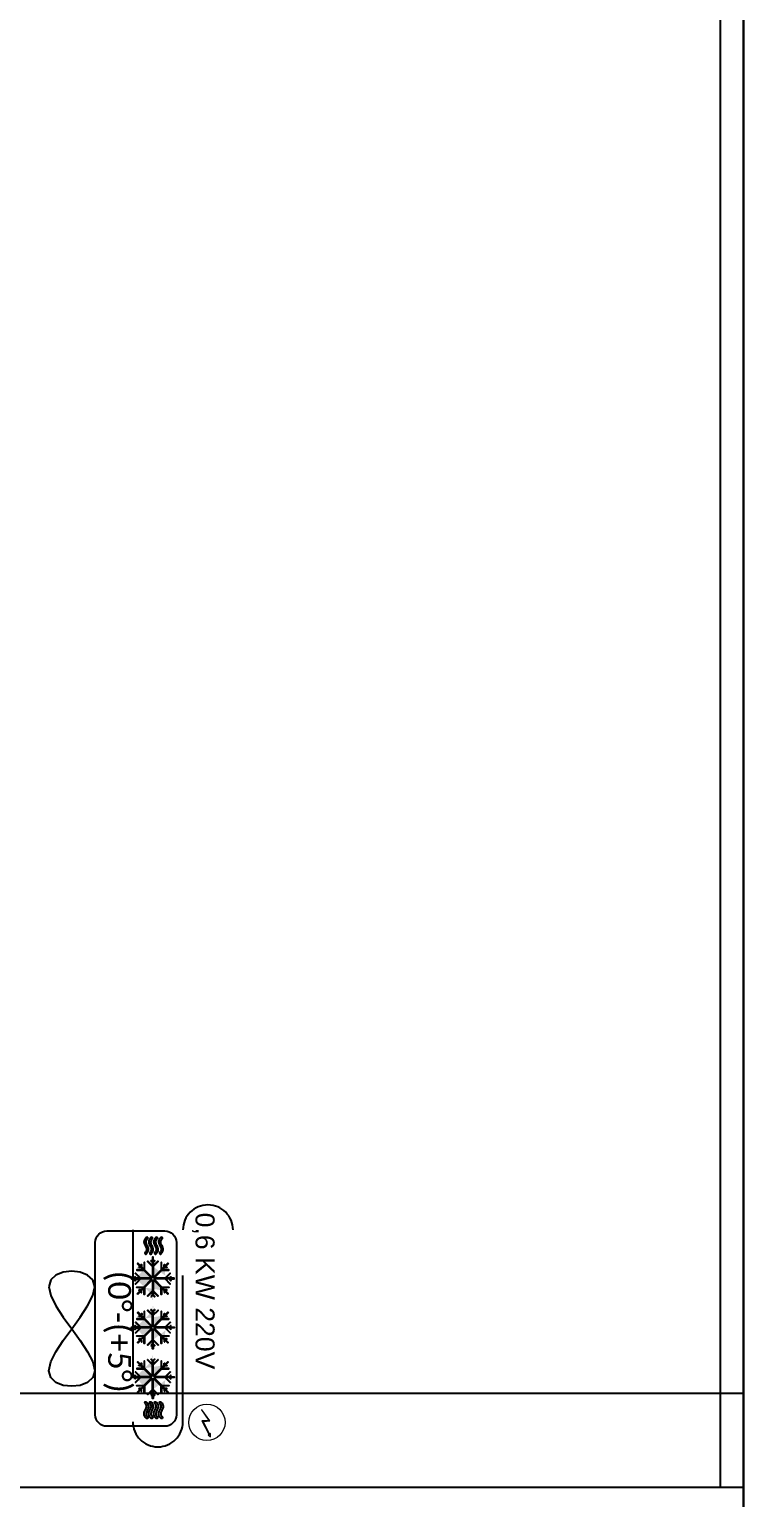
# Model space of a CAD drawing. Header units: millimetres. Extents: x -10496 to -5455, y -188 to 7293.
# Drawn here: x -6216.9 to -6154.9, y 3330.9 to 3458.5 of the extents above; entities that cross this region are included whole.
import ezdxf

# ---------------------------------------------------------------- set-up
doc = ezdxf.new("R2010")
doc.units = ezdxf.units.MM
doc.linetypes.add('DASHED', pattern=[19.05, 12.7, -6.35])
for name, color, linetype in [('GJC ALAN', 2, 'Continuous'), ('Kıtc-002 Çizgi', 7, 'Continuous'), ('Kıtc-011 Elk Tes Yazı 001', 1, 'Continuous'), ('Kıtc-014 Elk Tes İşaretler', 1, 'Continuous')]:
    doc.layers.add(name, color=color, linetype=linetype)
doc.layers.add('GJC_duvar', color=10, linetype='Continuous', lineweight=30)
doc.layers.add('GJC_ölçüler', color=253, linetype='Continuous', lineweight=5)
doc.styles.get("Standard").update_dxf_attribs({"font": 'calibri.ttf', "height": 15})

# ---------------------------------------------------------------- blocks, each defined once
blk = doc.blocks.new('rölöveteyit')
at = {"layer": 'GJC_duvar'}
blk.add_lwpolyline([(32947.04, -28675.68), (32947.04, -28169.68)], dxfattribs=at)
blk = doc.blocks.new('A$C4E3860C5')
at = {"layer": 'Kıtc-014 Elk Tes İşaretler', "linetype": 'Continuous', "lineweight": 0}
for p, q in [((2.9, 3.66), (0.96, 2.3)), ((1, 2.21), (2.81, 3.48)), ((2.81, 3.48), (2.9, 2.31)), ((3, 2.49), (2.9, 3.66)), ((2.9, 2.31), (5.24, 3.52)), ((5.18, 3.62), (3, 2.49)), ((5.66, 3.81), (5.09, 3.77)), ((5.09, 3.77), (5.17, 3.64)), ((5.17, 3.64), (5.34, 3.36)), ((5.24, 3.52), (5.19, 3.62)), ((5.34, 3.36), (5.66, 3.81)), ((0.96, 2.3), (1, 2.21))]:
    blk.add_line(p, q, dxfattribs=at)
blk.add_circle((3.16, 3.16), 3.16, dxfattribs=at)
blk = doc.blocks.new('A$C5E933794')
at = {"layer": 'Kıtc-002 Çizgi', "true_color": 0x366b00}
h = blk.add_hatch(color=76, dxfattribs=at)
h.dxf.hatch_style = 1
h.paths.add_polyline_path([(3.12, 6.04), (3.34, 5.82)], flags=16)
h.paths.add_polyline_path([(3.17, 6.08), (3.38, 5.87)], flags=16)
h.paths.add_polyline_path([(3.38, 5.83), (2.75, 5.82), (2.75, 5.79), (3.41, 5.8), (3.42, 6.45), (3.39, 6.45)], flags=17)
h.paths.add_polyline_path([(2.92, 6.04), (2.92, 6.07), (3.14, 6.07), (3.14, 6.29), (3.17, 6.29), (3.16, 6.04)], flags=16)
h.paths.add_polyline_path([(4.9, 4.3), (4.9, 3.68), (4.87, 3.68), (4.87, 4.33), (5.53, 4.34), (5.53, 4.31)], flags=16)
h.paths.add_polyline_path([(5.12, 3.84), (5.15, 3.84), (5.15, 4.06), (5.36, 4.06), (5.36, 4.09), (5.12, 4.09)], flags=16)
h.paths.add_polyline_path([(5.16, 6.04), (4.94, 5.82)], flags=16)
h.paths.add_polyline_path([(5.12, 6.08), (4.9, 5.87)], flags=16)
h.paths.add_polyline_path([(4.9, 5.83), (5.53, 5.82), (5.53, 5.79), (4.87, 5.8), (4.87, 6.45), (4.9, 6.45)], flags=17)
h.paths.add_polyline_path([(5.36, 6.04), (5.36, 6.07), (5.15, 6.07), (5.15, 6.29), (5.12, 6.29), (5.12, 6.04)], flags=16)
h.paths.add_polyline_path([(3.38, 4.3), (3.39, 3.68), (3.42, 3.68), (3.41, 4.33), (2.75, 4.34), (2.75, 4.31)], flags=16)
h.paths.add_polyline_path([(3.17, 3.84), (3.14, 3.84), (3.14, 4.06), (2.92, 4.06), (2.92, 4.09), (3.16, 4.09)], flags=16)
h.paths.add_polyline_path([(5.55, 5.03), (5.25, 5.03)], flags=16)
h.paths.add_polyline_path([(5.55, 5.09), (5.25, 5.09)], flags=16)
h.paths.add_polyline_path([(4.11, 3.65), (4.11, 3.96)], flags=16)
h.paths.add_polyline_path([(4.17, 3.65), (4.17, 3.96)], flags=16)
h.paths.add_polyline_path([(5.22, 5.06), (5.66, 4.62), (5.63, 4.6), (5.18, 5.06), (5.63, 5.53), (5.66, 5.51)], flags=16)
h.paths.add_polyline_path([(5.69, 4.89), (5.72, 4.91), (5.57, 5.06), (5.72, 5.22), (5.69, 5.24), (5.52, 5.06)], flags=17)
h.paths.add_polyline_path([(3.07, 5.06), (2.63, 4.62), (2.65, 4.6), (3.11, 5.06), (2.65, 5.53), (2.63, 5.51)], flags=16)
h.paths.add_polyline_path([(2.59, 4.89), (2.57, 4.91), (2.72, 5.06), (2.57, 5.22), (2.59, 5.24), (2.76, 5.06)], flags=17)
h.paths.add_polyline_path([(4.14, 3.99), (3.69, 3.55), (3.67, 3.57), (4.14, 4.03), (4.61, 3.57), (4.59, 3.55)], flags=17)
h.paths.add_polyline_path([(3.97, 3.51), (3.99, 3.49), (4.14, 3.64), (4.3, 3.49), (4.32, 3.51), (4.14, 3.68)], flags=17)
h.paths.add_polyline_path([(4.14, 6.14), (3.69, 6.58), (3.67, 6.56), (4.14, 6.1), (4.61, 6.56), (4.59, 6.58)], flags=17)
h.paths.add_polyline_path([(3.97, 6.62), (3.99, 6.64), (4.14, 6.49), (4.3, 6.64), (4.32, 6.62), (4.14, 6.45)], flags=17)
edge = h.paths.add_edge_path()
edge.add_line((3.09, 6.07), (2.81, 6.36))
edge.add_line((2.81, 6.36), (2.85, 6.4))
edge.add_line((2.85, 6.4), (3.14, 6.11))
edge.add_line((5.19, 4.06), (5.48, 3.77))
edge.add_line((5.48, 3.77), (5.43, 3.73))
edge.add_line((5.43, 3.73), (5.15, 4.02))
edge.add_line((4.11, 5.14), (3.41, 5.84))
edge.add_line((4.91, 4.33), (4.21, 5.03))
edge.add_line((5.16, 4.09), (4.94, 4.3))
edge.add_line((4.07, 5.09), (3.37, 5.79))
edge.add_line((4.87, 4.29), (4.17, 4.99))
edge.add_line((5.12, 4.05), (4.9, 4.26))
edge.add_line((5.19, 6.07), (5.48, 6.36))
edge.add_line((5.48, 6.36), (5.43, 6.4))
edge.add_line((5.43, 6.4), (5.15, 6.11))
edge.add_line((3.09, 4.06), (2.81, 3.77))
edge.add_line((2.81, 3.77), (2.85, 3.73))
edge.add_line((2.85, 3.73), (3.14, 4.02))
edge.add_line((4.17, 5.14), (4.87, 5.84))
edge.add_line((3.37, 4.33), (4.07, 5.03))
edge.add_line((3.12, 4.09), (3.34, 4.3))
edge.add_line((4.21, 5.09), (4.91, 5.79))
edge.add_line((3.41, 4.29), (4.11, 4.99))
edge.add_line((3.17, 4.05), (3.38, 4.26))
edge.add_line((4.11, 3.61), (4.11, 3.21))
edge.add_line((4.11, 3.21), (4.17, 3.21))
edge.add_line((4.17, 3.21), (4.17, 3.61))
edge.add_line((5.59, 5.03), (6, 5.03))
edge.add_line((6, 5.03), (6, 5.09))
edge.add_line((6, 5.09), (5.59, 5.09))
edge.add_line((2.69, 5.09), (2.28, 5.09))
edge.add_line((2.28, 5.09), (2.28, 5.03))
edge.add_line((2.28, 5.03), (2.69, 5.03))
edge.add_line((4.21, 5.09), (5.21, 5.09))
edge.add_line((3.08, 5.09), (4.07, 5.09))
edge.add_line((2.73, 5.09), (3.04, 5.09))
edge.add_line((4.21, 5.03), (5.21, 5.03))
edge.add_line((3.08, 5.03), (4.07, 5.03))
edge.add_line((2.73, 5.03), (3.04, 5.03))
edge.add_line((4.17, 6.52), (4.17, 6.92))
edge.add_line((4.17, 6.92), (4.11, 6.92))
edge.add_line((4.11, 6.92), (4.11, 6.52))
edge.add_line((4.17, 4.99), (4.17, 4))
edge.add_line((4.17, 6.13), (4.17, 5.14))
edge.add_line((4.17, 6.48), (4.17, 6.17))
edge.add_line((4.11, 4.99), (4.11, 4))
edge.add_line((4.11, 6.13), (4.11, 5.14))
edge.add_line((4.11, 6.48), (4.11, 6.17))
h = blk.add_hatch(color=76, dxfattribs=at)
h.dxf.hatch_style = 1
h.paths.add_polyline_path([(4.11, 6.48), (4.14, 6.45), (4.17, 6.48), (4.17, 6.17), (4.14, 6.14), (4.11, 6.17)])
h.paths.add_polyline_path([(4.11, 6.92), (4.17, 6.92), (4.17, 6.52), (4.14, 6.49), (4.11, 6.52)])
h.paths.add_polyline_path([(4.11, 3.96), (4.14, 3.99), (4.17, 3.96), (4.17, 3.65), (4.14, 3.68), (4.11, 3.65)])
h.paths.add_polyline_path([(4.11, 3.61), (4.14, 3.64), (4.17, 3.61), (4.17, 3.21), (4.11, 3.21)])
h.paths.add_polyline_path([(5.15, 4.02), (5.15, 4.06), (5.19, 4.06), (5.48, 3.77), (5.43, 3.73)])
h.paths.add_polyline_path([(4.9, 4.26), (4.9, 4.3), (4.94, 4.3), (5.16, 4.09), (5.12, 4.09), (5.12, 4.05)])
h.paths.add_polyline_path([(3.34, 4.3), (3.38, 4.3), (3.38, 4.26), (3.17, 4.05), (3.16, 4.09), (3.12, 4.09)])
h.paths.add_polyline_path([(3.09, 4.06), (3.14, 4.06), (3.14, 4.02), (2.85, 3.73), (2.81, 3.77)])
h.paths.add_polyline_path([(2.76, 5.06), (2.73, 5.09), (3.04, 5.09), (3.07, 5.06), (3.04, 5.03), (2.73, 5.03)])
h.paths.add_polyline_path([(2.28, 5.09), (2.69, 5.09), (2.72, 5.06), (2.69, 5.03), (2.28, 5.03)])
h.paths.add_polyline_path([(5.25, 5.09), (5.55, 5.09), (5.52, 5.06), (5.55, 5.03), (5.25, 5.03), (5.22, 5.06)])
h.paths.add_polyline_path([(5.59, 5.09), (6, 5.09), (6, 5.03), (5.59, 5.03), (5.57, 5.06)])
h.paths.add_polyline_path([(5.43, 6.4), (5.48, 6.36), (5.19, 6.07), (5.15, 6.07), (5.15, 6.11)])
h.paths.add_polyline_path([(5.12, 6.08), (5.12, 6.04), (5.16, 6.04), (4.94, 5.82), (4.9, 5.83), (4.9, 5.87)])
h.paths.add_polyline_path([(3.12, 6.04), (3.16, 6.04), (3.17, 6.08), (3.38, 5.87), (3.38, 5.83), (3.34, 5.82)])
h.paths.add_polyline_path([(2.81, 6.36), (2.85, 6.4), (3.14, 6.11), (3.14, 6.07), (3.09, 6.07)])
h = blk.add_hatch(color=76, dxfattribs=at)
h.dxf.hatch_style = 1
h.paths.add_polyline_path([(9.41, 6.05), (9.2, 5.83)], flags=16)
h.paths.add_polyline_path([(9.37, 6.09), (9.15, 5.87)], flags=16)
h.paths.add_polyline_path([(9.15, 5.83), (9.78, 5.82), (9.78, 5.79), (9.12, 5.8), (9.12, 6.46), (9.15, 6.46)], flags=17)
h.paths.add_polyline_path([(9.62, 6.04), (9.62, 6.07), (9.4, 6.08), (9.4, 6.29), (9.37, 6.29), (9.37, 6.05)], flags=16)
h.paths.add_polyline_path([(7.63, 4.31), (7.64, 3.68), (7.67, 3.68), (7.66, 4.34), (7.01, 4.35), (7.01, 4.32)], flags=16)
h.paths.add_polyline_path([(7.42, 3.85), (7.39, 3.85), (7.39, 4.06), (7.17, 4.07), (7.17, 4.1), (7.42, 4.09)], flags=16)
h.paths.add_polyline_path([(7.37, 6.05), (7.59, 5.83)], flags=16)
h.paths.add_polyline_path([(7.42, 6.09), (7.63, 5.87)], flags=16)
h.paths.add_polyline_path([(7.63, 5.83), (7.01, 5.82), (7.01, 5.79), (7.66, 5.8), (7.67, 6.46), (7.64, 6.46)], flags=17)
h.paths.add_polyline_path([(7.17, 6.04), (7.17, 6.07), (7.39, 6.08), (7.39, 6.29), (7.42, 6.29), (7.42, 6.05)], flags=16)
h.paths.add_polyline_path([(9.15, 4.31), (9.15, 3.68), (9.12, 3.68), (9.12, 4.34), (9.78, 4.35), (9.78, 4.32)], flags=16)
h.paths.add_polyline_path([(9.37, 3.85), (9.4, 3.85), (9.4, 4.06), (9.62, 4.07), (9.62, 4.1), (9.37, 4.09)], flags=16)
h.paths.add_polyline_path([(6.98, 5.04), (7.29, 5.04)], flags=16)
h.paths.add_polyline_path([(6.98, 5.1), (7.29, 5.1)], flags=16)
h.paths.add_polyline_path([(8.42, 3.66), (8.42, 3.96)], flags=16)
h.paths.add_polyline_path([(8.36, 3.66), (8.36, 3.96)], flags=16)
h.paths.add_polyline_path([(7.32, 5.07), (6.88, 4.62), (6.9, 4.6), (7.36, 5.07), (6.9, 5.54), (6.88, 5.52)], flags=16)
h.paths.add_polyline_path([(6.84, 4.89), (6.82, 4.92), (6.97, 5.07), (6.82, 5.22), (6.84, 5.25), (7.01, 5.07)], flags=17)
h.paths.add_polyline_path([(9.47, 5.07), (9.91, 4.62), (9.89, 4.6), (9.43, 5.07), (9.89, 5.54), (9.91, 5.52)], flags=16)
h.paths.add_polyline_path([(9.95, 4.89), (9.97, 4.92), (9.82, 5.07), (9.97, 5.22), (9.95, 5.25), (9.78, 5.07)], flags=17)
h.paths.add_polyline_path([(8.39, 3.99), (8.84, 3.56), (8.86, 3.58), (8.39, 4.04), (7.92, 3.58), (7.95, 3.56)], flags=17)
h.paths.add_polyline_path([(8.57, 3.52), (8.55, 3.5), (8.39, 3.65), (8.24, 3.5), (8.22, 3.52), (8.39, 3.69)], flags=17)
h.paths.add_polyline_path([(8.39, 6.15), (8.84, 6.58), (8.86, 6.56), (8.39, 6.1), (7.92, 6.56), (7.95, 6.58)], flags=17)
h.paths.add_polyline_path([(8.57, 6.62), (8.55, 6.64), (8.39, 6.49), (8.24, 6.64), (8.22, 6.62), (8.39, 6.45)], flags=17)
edge = h.paths.add_edge_path()
edge.add_line((9.44, 6.08), (9.73, 6.36))
edge.add_line((9.73, 6.36), (9.69, 6.41))
edge.add_line((9.69, 6.41), (9.4, 6.12))
edge.add_line((7.34, 4.06), (7.06, 3.78))
edge.add_line((7.06, 3.78), (7.1, 3.73))
edge.add_line((7.1, 3.73), (7.39, 4.02))
edge.add_line((8.42, 5.14), (9.12, 5.84))
edge.add_line((7.62, 4.34), (8.32, 5.04))
edge.add_line((7.37, 4.09), (7.59, 4.31))
edge.add_line((8.47, 5.1), (9.17, 5.8))
edge.add_line((7.66, 4.3), (8.36, 5))
edge.add_line((7.42, 4.05), (7.63, 4.27))
edge.add_line((7.34, 6.08), (7.06, 6.36))
edge.add_line((7.06, 6.36), (7.1, 6.41))
edge.add_line((7.1, 6.41), (7.39, 6.12))
edge.add_line((9.44, 4.06), (9.73, 3.78))
edge.add_line((9.73, 3.78), (9.69, 3.73))
edge.add_line((9.69, 3.73), (9.4, 4.02))
edge.add_line((8.36, 5.14), (7.66, 5.84))
edge.add_line((9.17, 4.34), (8.47, 5.04))
edge.add_line((9.41, 4.09), (9.2, 4.31))
edge.add_line((8.32, 5.1), (7.62, 5.8))
edge.add_line((9.12, 4.3), (8.42, 5))
edge.add_line((9.37, 4.05), (9.15, 4.27))
edge.add_line((8.42, 3.62), (8.42, 3.21))
edge.add_line((8.42, 3.21), (8.36, 3.21))
edge.add_line((8.36, 3.21), (8.36, 3.62))
edge.add_line((6.94, 5.04), (6.53, 5.04))
edge.add_line((6.53, 5.04), (6.53, 5.1))
edge.add_line((6.53, 5.1), (6.94, 5.1))
edge.add_line((9.85, 5.1), (10.25, 5.1))
edge.add_line((10.25, 5.1), (10.25, 5.04))
edge.add_line((10.25, 5.04), (9.85, 5.04))
edge.add_line((8.32, 5.1), (7.33, 5.1))
edge.add_line((9.46, 5.1), (8.47, 5.1))
edge.add_line((9.8, 5.1), (9.5, 5.1))
edge.add_line((8.32, 5.04), (7.33, 5.04))
edge.add_line((9.46, 5.04), (8.47, 5.04))
edge.add_line((9.8, 5.04), (9.5, 5.04))
edge.add_line((8.36, 6.52), (8.36, 6.93))
edge.add_line((8.36, 6.93), (8.42, 6.93))
edge.add_line((8.42, 6.93), (8.42, 6.52))
edge.add_line((8.36, 5), (8.36, 4.01))
edge.add_line((8.36, 6.13), (8.36, 5.14))
edge.add_line((8.36, 6.48), (8.36, 6.18))
edge.add_line((8.42, 5), (8.42, 4.01))
edge.add_line((8.42, 6.13), (8.42, 5.14))
edge.add_line((8.42, 6.48), (8.42, 6.18))
h = blk.add_hatch(color=76, dxfattribs=at)
h.dxf.hatch_style = 1
h.paths.add_polyline_path([(8.42, 6.48), (8.39, 6.45), (8.36, 6.48), (8.36, 6.18), (8.39, 6.15), (8.42, 6.18)])
h.paths.add_polyline_path([(8.42, 6.93), (8.36, 6.93), (8.36, 6.52), (8.39, 6.49), (8.42, 6.52)])
h.paths.add_polyline_path([(8.42, 3.96), (8.39, 3.99), (8.36, 3.96), (8.36, 3.66), (8.39, 3.69), (8.42, 3.66)])
h.paths.add_polyline_path([(8.42, 3.62), (8.39, 3.65), (8.36, 3.62), (8.36, 3.21), (8.42, 3.21)])
h.paths.add_polyline_path([(7.39, 4.02), (7.39, 4.06), (7.34, 4.06), (7.06, 3.78), (7.1, 3.73)])
h.paths.add_polyline_path([(7.63, 4.27), (7.63, 4.31), (7.59, 4.31), (7.37, 4.09), (7.42, 4.09), (7.42, 4.05)])
h.paths.add_polyline_path([(9.2, 4.31), (9.15, 4.31), (9.15, 4.27), (9.37, 4.05), (9.37, 4.09), (9.41, 4.09)])
h.paths.add_polyline_path([(9.44, 4.06), (9.4, 4.06), (9.4, 4.02), (9.69, 3.73), (9.73, 3.78)])
h.paths.add_polyline_path([(9.78, 5.07), (9.8, 5.1), (9.5, 5.1), (9.47, 5.07), (9.5, 5.04), (9.8, 5.04)])
h.paths.add_polyline_path([(10.25, 5.1), (9.85, 5.1), (9.82, 5.07), (9.85, 5.04), (10.25, 5.04)])
h.paths.add_polyline_path([(7.29, 5.1), (6.98, 5.1), (7.01, 5.07), (6.98, 5.04), (7.29, 5.04), (7.32, 5.07)])
h.paths.add_polyline_path([(6.94, 5.1), (6.53, 5.1), (6.53, 5.04), (6.94, 5.04), (6.97, 5.07)])
h.paths.add_polyline_path([(7.1, 6.41), (7.06, 6.36), (7.34, 6.08), (7.39, 6.08), (7.39, 6.12)])
h.paths.add_polyline_path([(7.42, 6.09), (7.42, 6.05), (7.37, 6.05), (7.59, 5.83), (7.63, 5.83), (7.63, 5.87)])
h.paths.add_polyline_path([(9.41, 6.05), (9.37, 6.05), (9.37, 6.09), (9.15, 5.87), (9.15, 5.83), (9.2, 5.83)])
h.paths.add_polyline_path([(9.73, 6.36), (9.69, 6.41), (9.4, 6.12), (9.4, 6.08), (9.44, 6.08)])
h = blk.add_hatch(color=76, dxfattribs=at)
h.dxf.hatch_style = 1
h.paths.add_polyline_path([(13.72, 6.04), (13.51, 5.82)], flags=16)
h.paths.add_polyline_path([(13.68, 6.08), (13.47, 5.87)], flags=16)
h.paths.add_polyline_path([(13.47, 5.83), (14.09, 5.82), (14.09, 5.79), (13.44, 5.8), (13.43, 6.45), (13.46, 6.45)], flags=17)
h.paths.add_polyline_path([(13.93, 6.04), (13.93, 6.07), (13.71, 6.07), (13.71, 6.29), (13.68, 6.29), (13.68, 6.04)], flags=16)
h.paths.add_polyline_path([(11.94, 4.3), (11.95, 3.68), (11.98, 3.68), (11.97, 4.33), (11.32, 4.34), (11.32, 4.31)], flags=16)
h.paths.add_polyline_path([(11.73, 3.84), (11.7, 3.84), (11.7, 4.06), (11.48, 4.06), (11.48, 4.09), (11.73, 4.09)], flags=16)
h.paths.add_polyline_path([(11.69, 6.04), (11.9, 5.82)], flags=16)
h.paths.add_polyline_path([(11.73, 6.08), (11.94, 5.87)], flags=16)
h.paths.add_polyline_path([(11.94, 5.83), (11.32, 5.82), (11.32, 5.79), (11.97, 5.8), (11.98, 6.45), (11.95, 6.45)], flags=17)
h.paths.add_polyline_path([(11.48, 6.04), (11.48, 6.07), (11.7, 6.07), (11.7, 6.29), (11.73, 6.29), (11.73, 6.04)], flags=16)
h.paths.add_polyline_path([(13.47, 4.3), (13.46, 3.68), (13.43, 3.68), (13.44, 4.33), (14.09, 4.34), (14.09, 4.31)], flags=16)
h.paths.add_polyline_path([(13.68, 3.84), (13.71, 3.84), (13.71, 4.06), (13.93, 4.06), (13.93, 4.09), (13.68, 4.09)], flags=16)
h.paths.add_polyline_path([(11.29, 5.03), (11.6, 5.03)], flags=16)
h.paths.add_polyline_path([(11.29, 5.09), (11.6, 5.09)], flags=16)
h.paths.add_polyline_path([(12.74, 3.65), (12.74, 3.96)], flags=16)
h.paths.add_polyline_path([(12.68, 3.65), (12.68, 3.96)], flags=16)
h.paths.add_polyline_path([(11.63, 5.06), (11.19, 4.62), (11.21, 4.6), (11.67, 5.06), (11.21, 5.53), (11.19, 5.51)], flags=16)
h.paths.add_polyline_path([(11.15, 4.89), (11.13, 4.91), (11.28, 5.06), (11.13, 5.22), (11.15, 5.24), (11.32, 5.06)], flags=17)
h.paths.add_polyline_path([(13.78, 5.06), (14.22, 4.62), (14.2, 4.6), (13.74, 5.06), (14.2, 5.53), (14.22, 5.51)], flags=16)
h.paths.add_polyline_path([(14.26, 4.89), (14.28, 4.91), (14.13, 5.06), (14.28, 5.22), (14.26, 5.24), (14.09, 5.06)], flags=17)
h.paths.add_polyline_path([(12.71, 3.99), (13.15, 3.55), (13.17, 3.57), (12.71, 4.03), (12.24, 3.57), (12.26, 3.55)], flags=17)
h.paths.add_polyline_path([(12.88, 3.51), (12.86, 3.49), (12.71, 3.64), (12.55, 3.49), (12.53, 3.51), (12.71, 3.68)], flags=17)
h.paths.add_polyline_path([(12.71, 6.14), (13.15, 6.58), (13.17, 6.56), (12.71, 6.1), (12.24, 6.56), (12.26, 6.58)], flags=17)
h.paths.add_polyline_path([(12.88, 6.62), (12.86, 6.64), (12.71, 6.49), (12.55, 6.64), (12.53, 6.62), (12.71, 6.45)], flags=17)
edge = h.paths.add_edge_path()
edge.add_line((13.75, 6.07), (14.04, 6.36))
edge.add_line((14.04, 6.36), (14, 6.4))
edge.add_line((14, 6.4), (13.71, 6.11))
edge.add_line((11.66, 4.06), (11.37, 3.77))
edge.add_line((11.37, 3.77), (11.41, 3.73))
edge.add_line((11.41, 3.73), (11.7, 4.02))
edge.add_line((12.74, 5.14), (13.44, 5.84))
edge.add_line((11.93, 4.33), (12.63, 5.03))
edge.add_line((11.69, 4.09), (11.9, 4.3))
edge.add_line((12.78, 5.09), (13.48, 5.79))
edge.add_line((11.97, 4.29), (12.68, 4.99))
edge.add_line((11.73, 4.05), (11.94, 4.26))
edge.add_line((11.66, 6.07), (11.37, 6.36))
edge.add_line((11.37, 6.36), (11.41, 6.4))
edge.add_line((11.41, 6.4), (11.7, 6.11))
edge.add_line((13.75, 4.06), (14.04, 3.77))
edge.add_line((14.04, 3.77), (14, 3.73))
edge.add_line((14, 3.73), (13.71, 4.02))
edge.add_line((12.68, 5.14), (11.97, 5.84))
edge.add_line((13.48, 4.33), (12.78, 5.03))
edge.add_line((13.72, 4.09), (13.51, 4.3))
edge.add_line((12.63, 5.09), (11.93, 5.79))
edge.add_line((13.44, 4.29), (12.74, 4.99))
edge.add_line((13.68, 4.05), (13.47, 4.26))
edge.add_line((12.74, 3.61), (12.74, 3.21))
edge.add_line((12.74, 3.21), (12.68, 3.21))
edge.add_line((12.68, 3.21), (12.68, 3.61))
edge.add_line((11.25, 5.03), (10.85, 5.03))
edge.add_line((10.85, 5.03), (10.85, 5.09))
edge.add_line((10.85, 5.09), (11.25, 5.09))
edge.add_line((14.16, 5.09), (14.56, 5.09))
edge.add_line((14.56, 5.09), (14.56, 5.03))
edge.add_line((14.56, 5.03), (14.16, 5.03))
edge.add_line((12.63, 5.09), (11.64, 5.09))
edge.add_line((13.77, 5.09), (12.78, 5.09))
edge.add_line((14.12, 5.09), (13.81, 5.09))
edge.add_line((12.63, 5.03), (11.64, 5.03))
edge.add_line((13.77, 5.03), (12.78, 5.03))
edge.add_line((14.12, 5.03), (13.81, 5.03))
edge.add_line((12.68, 6.52), (12.68, 6.92))
edge.add_line((12.68, 6.92), (12.74, 6.92))
edge.add_line((12.74, 6.92), (12.74, 6.52))
edge.add_line((12.68, 4.99), (12.68, 4))
edge.add_line((12.68, 6.13), (12.68, 5.14))
edge.add_line((12.68, 6.48), (12.68, 6.17))
edge.add_line((12.74, 4.99), (12.74, 4))
edge.add_line((12.74, 6.13), (12.74, 5.14))
edge.add_line((12.74, 6.48), (12.74, 6.17))
h = blk.add_hatch(color=76, dxfattribs=at)
h.dxf.hatch_style = 1
h.paths.add_polyline_path([(12.74, 6.48), (12.71, 6.45), (12.68, 6.48), (12.68, 6.17), (12.71, 6.14), (12.74, 6.17)])
h.paths.add_polyline_path([(12.74, 6.92), (12.68, 6.92), (12.68, 6.52), (12.71, 6.49), (12.74, 6.52)])
h.paths.add_polyline_path([(12.74, 3.96), (12.71, 3.99), (12.68, 3.96), (12.68, 3.65), (12.71, 3.68), (12.74, 3.65)])
h.paths.add_polyline_path([(12.74, 3.61), (12.71, 3.64), (12.68, 3.61), (12.68, 3.21), (12.74, 3.21)])
h.paths.add_polyline_path([(11.7, 4.02), (11.7, 4.06), (11.66, 4.06), (11.37, 3.77), (11.41, 3.73)])
h.paths.add_polyline_path([(11.94, 4.26), (11.94, 4.3), (11.9, 4.3), (11.69, 4.09), (11.73, 4.09), (11.73, 4.05)])
h.paths.add_polyline_path([(13.51, 4.3), (13.47, 4.3), (13.47, 4.26), (13.68, 4.05), (13.68, 4.09), (13.72, 4.09)])
h.paths.add_polyline_path([(13.75, 4.06), (13.71, 4.06), (13.71, 4.02), (14, 3.73), (14.04, 3.77)])
h.paths.add_polyline_path([(14.09, 5.06), (14.12, 5.09), (13.81, 5.09), (13.78, 5.06), (13.81, 5.03), (14.12, 5.03)])
h.paths.add_polyline_path([(14.56, 5.09), (14.16, 5.09), (14.13, 5.06), (14.16, 5.03), (14.56, 5.03)])
h.paths.add_polyline_path([(11.6, 5.09), (11.29, 5.09), (11.32, 5.06), (11.29, 5.03), (11.6, 5.03), (11.63, 5.06)])
h.paths.add_polyline_path([(11.25, 5.09), (10.85, 5.09), (10.85, 5.03), (11.25, 5.03), (11.28, 5.06)])
h.paths.add_polyline_path([(11.41, 6.4), (11.37, 6.36), (11.66, 6.07), (11.7, 6.07), (11.7, 6.11)])
h.paths.add_polyline_path([(11.73, 6.08), (11.73, 6.04), (11.69, 6.04), (11.9, 5.82), (11.94, 5.83), (11.94, 5.87)])
h.paths.add_polyline_path([(13.72, 6.04), (13.68, 6.04), (13.68, 6.08), (13.47, 5.87), (13.47, 5.83), (13.51, 5.82)])
h.paths.add_polyline_path([(14.04, 6.36), (14, 6.4), (13.71, 6.11), (13.71, 6.07), (13.75, 6.07)])
h = blk.add_hatch(color=76, dxfattribs=at)
h.dxf.hatch_style = 1
h.paths.add_polyline_path([(2.59, 4.89), (2.57, 4.91), (2.72, 5.06), (2.57, 5.22), (2.59, 5.24), (2.76, 5.06)])
edge = h.paths.add_edge_path()
edge.add_spline(control_points=[(1.94, 5.83), (1.97, 5.81), (2.03, 5.78), (2, 5.62), (1.84, 5.69), (1.75, 5.78), (1.55, 5.83), (1.34, 5.7), (1.1, 5.58), (0.83, 5.56), (0.67, 5.68), (0.55, 5.76), (0.54, 5.87), (0.62, 5.94), (0.71, 5.87), (0.81, 5.77), (1.04, 5.74), (1.24, 5.84), (1.44, 5.94), (1.63, 5.98), (1.81, 5.92), (1.9, 5.86), (1.94, 5.83)], knot_values=[0, 0, 0, 0, 0.093466, 0.195013, 0.336841, 0.457785, 0.618045, 0.898415, 1.165925, 1.44115, 1.61932, 1.765371, 1.848146, 1.921555, 2.003923, 2.138311, 2.362206, 2.623605, 2.824787, 3.03667, 3.193674, 3.358151, 3.358151, 3.358151, 3.358151], degree=3, periodic=0)
edge = h.paths.add_edge_path()
edge.add_spline(control_points=[(1.94, 4.56), (1.97, 4.54), (2.03, 4.5), (2, 4.35), (1.84, 4.41), (1.75, 4.5), (1.55, 4.55), (1.34, 4.42), (1.1, 4.3), (0.83, 4.28), (0.67, 4.4), (0.55, 4.48), (0.54, 4.6), (0.62, 4.66), (0.71, 4.6), (0.81, 4.49), (1.04, 4.46), (1.24, 4.57), (1.44, 4.67), (1.63, 4.71), (1.81, 4.65), (1.9, 4.59), (1.94, 4.56)], knot_values=[0, 0, 0, 0, 0.093466, 0.195013, 0.336841, 0.457785, 0.618045, 0.898415, 1.165925, 1.44115, 1.61932, 1.765371, 1.848146, 1.921555, 2.003923, 2.138311, 2.362206, 2.623605, 2.824787, 3.03667, 3.193674, 3.358151, 3.358151, 3.358151, 3.358151], degree=3, periodic=0)
edge = h.paths.add_edge_path()
edge.add_spline(control_points=[(1.94, 4.97), (1.97, 4.95), (2.03, 4.91), (2, 4.76), (1.84, 4.82), (1.75, 4.91), (1.55, 4.96), (1.34, 4.83), (1.1, 4.71), (0.83, 4.69), (0.67, 4.81), (0.55, 4.89), (0.54, 5.01), (0.62, 5.07), (0.71, 5.01), (0.81, 4.9), (1.04, 4.87), (1.24, 4.98), (1.44, 5.08), (1.63, 5.12), (1.81, 5.06), (1.9, 5), (1.94, 4.97)], knot_values=[0, 0, 0, 0, 0.093466, 0.195013, 0.336841, 0.457785, 0.618045, 0.898415, 1.165925, 1.44115, 1.61932, 1.765371, 1.848146, 1.921555, 2.003923, 2.138311, 2.362206, 2.623605, 2.824787, 3.03667, 3.193674, 3.358151, 3.358151, 3.358151, 3.358151], degree=3, periodic=0)
edge = h.paths.add_edge_path()
edge.add_spline(control_points=[(1.94, 5.4), (1.97, 5.38), (2.03, 5.34), (2, 5.19), (1.84, 5.25), (1.75, 5.35), (1.55, 5.4), (1.34, 5.26), (1.1, 5.15), (0.83, 5.12), (0.67, 5.24), (0.55, 5.33), (0.54, 5.44), (0.62, 5.5), (0.71, 5.44), (0.81, 5.34), (1.04, 5.3), (1.24, 5.41), (1.44, 5.51), (1.63, 5.55), (1.81, 5.49), (1.9, 5.43), (1.94, 5.4)], knot_values=[0, 0, 0, 0, 0.093466, 0.195013, 0.336841, 0.457785, 0.618045, 0.898415, 1.165925, 1.44115, 1.61932, 1.765371, 1.848146, 1.921555, 2.003923, 2.138311, 2.362206, 2.623605, 2.824787, 3.03667, 3.193674, 3.358151, 3.358151, 3.358151, 3.358151], degree=3, periodic=0)
edge = h.paths.add_edge_path()
edge.add_line((2.69, 5.09), (2.28, 5.09))
edge.add_line((2.28, 5.09), (2.28, 5.03))
edge.add_line((2.28, 5.03), (2.69, 5.03))
h = blk.add_hatch(color=76, dxfattribs=at)
h.dxf.hatch_style = 1
h.paths.add_polyline_path([(4.17, 6.13), (4.14, 6.1), (4.11, 6.13), (4.11, 5.14), (3.41, 5.84), (3.41, 5.8), (3.37, 5.79), (4.07, 5.09), (3.08, 5.09), (3.11, 5.06), (3.08, 5.03), (4.07, 5.03), (3.37, 4.33), (3.41, 4.33), (3.41, 4.29), (4.11, 4.99), (4.11, 4), (4.14, 4.03), (4.17, 4), (4.17, 4.99), (4.87, 4.29), (4.87, 4.33), (4.91, 4.33), (4.21, 5.03), (5.21, 5.03), (5.18, 5.06), (5.21, 5.09), (4.21, 5.09), (4.91, 5.79), (4.87, 5.8), (4.87, 5.84), (4.17, 5.14)])
h = blk.add_hatch(color=76, dxfattribs=at)
h.dxf.hatch_style = 1
h.paths.add_polyline_path([(8.36, 5.14), (7.66, 5.84), (7.66, 5.76), (8.32, 5.1), (7.33, 5.1), (7.39, 5.04), (8.32, 5.04), (7.62, 4.34), (7.7, 4.34), (8.36, 5), (8.36, 4.01), (8.42, 4.06), (8.42, 5), (9.12, 4.3), (9.13, 4.38), (8.47, 5.04), (9.46, 5.04), (9.4, 5.1), (8.47, 5.1), (9.17, 5.8), (9.08, 5.8), (8.42, 5.14), (8.42, 6.13), (8.36, 6.07)])
h = blk.add_hatch(color=76, dxfattribs=at)
h.dxf.hatch_style = 1
h.paths.add_polyline_path([(12.68, 5.14), (11.97, 5.84), (11.97, 5.75), (12.63, 5.09), (11.64, 5.09), (11.7, 5.03), (12.63, 5.03), (11.93, 4.33), (12.02, 4.33), (12.68, 4.99), (12.68, 4), (12.74, 4.06), (12.74, 4.99), (13.44, 4.29), (13.44, 4.37), (12.78, 5.03), (13.77, 5.03), (13.71, 5.09), (12.78, 5.09), (13.48, 5.79), (13.39, 5.8), (12.74, 5.14), (12.74, 6.13), (12.68, 6.07)])
h = blk.add_hatch(color=76, dxfattribs=at)
h.dxf.hatch_style = 1
h.paths.add_polyline_path([(14.26, 4.89), (14.28, 4.91), (14.13, 5.06), (14.28, 5.22), (14.26, 5.24), (14.09, 5.06)])
edge = h.paths.add_edge_path()
edge.add_spline(control_points=[(14.9, 5.83), (14.88, 5.81), (14.82, 5.78), (14.84, 5.62), (15.01, 5.69), (15.1, 5.78), (15.3, 5.83), (15.51, 5.7), (15.75, 5.58), (16.01, 5.56), (16.18, 5.68), (16.29, 5.76), (16.31, 5.87), (16.23, 5.94), (16.14, 5.87), (16.04, 5.77), (15.81, 5.74), (15.61, 5.84), (15.41, 5.94), (15.21, 5.98), (15.04, 5.92), (14.95, 5.86), (14.9, 5.83)], knot_values=[0, 0, 0, 0, 0.093466, 0.195013, 0.336841, 0.457785, 0.618045, 0.898415, 1.165925, 1.44115, 1.61932, 1.765371, 1.848146, 1.921555, 2.003923, 2.138311, 2.362206, 2.623605, 2.824787, 3.03667, 3.193674, 3.358151, 3.358151, 3.358151, 3.358151], degree=3, periodic=0)
edge = h.paths.add_edge_path()
edge.add_spline(control_points=[(14.9, 4.56), (14.88, 4.54), (14.82, 4.5), (14.84, 4.35), (15.01, 4.41), (15.1, 4.5), (15.3, 4.55), (15.51, 4.42), (15.75, 4.3), (16.01, 4.28), (16.18, 4.4), (16.29, 4.48), (16.31, 4.6), (16.23, 4.66), (16.14, 4.6), (16.04, 4.49), (15.81, 4.46), (15.61, 4.57), (15.41, 4.67), (15.21, 4.71), (15.04, 4.65), (14.95, 4.59), (14.9, 4.56)], knot_values=[0, 0, 0, 0, 0.093466, 0.195013, 0.336841, 0.457785, 0.618045, 0.898415, 1.165925, 1.44115, 1.61932, 1.765371, 1.848146, 1.921555, 2.003923, 2.138311, 2.362206, 2.623605, 2.824787, 3.03667, 3.193674, 3.358151, 3.358151, 3.358151, 3.358151], degree=3, periodic=0)
edge = h.paths.add_edge_path()
edge.add_spline(control_points=[(14.9, 4.97), (14.88, 4.95), (14.82, 4.91), (14.84, 4.76), (15.01, 4.82), (15.1, 4.91), (15.3, 4.96), (15.51, 4.83), (15.75, 4.71), (16.01, 4.69), (16.18, 4.81), (16.29, 4.89), (16.31, 5.01), (16.23, 5.07), (16.14, 5.01), (16.04, 4.9), (15.81, 4.87), (15.61, 4.98), (15.41, 5.08), (15.21, 5.12), (15.04, 5.06), (14.95, 5), (14.9, 4.97)], knot_values=[0, 0, 0, 0, 0.093466, 0.195013, 0.336841, 0.457785, 0.618045, 0.898415, 1.165925, 1.44115, 1.61932, 1.765371, 1.848146, 1.921555, 2.003923, 2.138311, 2.362206, 2.623605, 2.824787, 3.03667, 3.193674, 3.358151, 3.358151, 3.358151, 3.358151], degree=3, periodic=0)
edge = h.paths.add_edge_path()
edge.add_spline(control_points=[(14.9, 5.4), (14.88, 5.38), (14.82, 5.34), (14.84, 5.19), (15.01, 5.25), (15.1, 5.35), (15.3, 5.4), (15.51, 5.26), (15.75, 5.15), (16.01, 5.12), (16.18, 5.24), (16.29, 5.33), (16.31, 5.44), (16.23, 5.5), (16.14, 5.44), (16.04, 5.34), (15.81, 5.3), (15.61, 5.41), (15.41, 5.51), (15.21, 5.55), (15.04, 5.49), (14.95, 5.43), (14.9, 5.4)], knot_values=[0, 0, 0, 0, 0.093466, 0.195013, 0.336841, 0.457785, 0.618045, 0.898415, 1.165925, 1.44115, 1.61932, 1.765371, 1.848146, 1.921555, 2.003923, 2.138311, 2.362206, 2.623605, 2.824787, 3.03667, 3.193674, 3.358151, 3.358151, 3.358151, 3.358151], degree=3, periodic=0)
edge = h.paths.add_edge_path()
edge.add_line((14.16, 5.09), (14.56, 5.09))
edge.add_line((14.56, 5.09), (14.56, 5.03))
edge.add_line((14.56, 5.03), (14.16, 5.03))
at = {"color": 76, "true_color": 0x366b00}
blk.add_lwpolyline([(1, 7.11), (15.97, 7.11, -0.414214), (16.97, 6.11), (16.97, 1.07, -0.414214), (15.97, 0.07), (1, 0.07, -0.414214), (0, 1.07), (0, 6.11, -0.414214)], format="xyb", close=True, dxfattribs=at)
at = {"layer": 'Kıtc-002 Çizgi', "color": 76, "true_color": 0x366b00}
for p, q in [((4.11, 6.48, -0.06), (4.11, 6.17, -0.06)), ((4.17, 6.48, -0.06), (4.17, 6.17, -0.06)), ((8.36, 6.48, -0.06), (8.36, 6.18, -0.06)), ((8.42, 6.48, -0.06), (8.42, 6.18, -0.06)), ((12.68, 6.48, -0.06), (12.68, 6.17, -0.06)), ((12.74, 6.48, -0.06), (12.74, 6.17, -0.06)), ((4.07, 5.09, -0.06), (3.37, 5.79, -0.06)), ((4.11, 5.14, -0.06), (3.41, 5.84, -0.06)), ((4.11, 6.13, -0.06), (4.11, 5.14, -0.06)), ((4.17, 6.13, -0.06), (4.17, 5.14, -0.06)), ((4.17, 5.14, -0.06), (4.87, 5.84, -0.06)), ((4.21, 5.09, -0.06), (4.91, 5.79, -0.06)), ((8.32, 5.1, -0.06), (7.62, 5.8, -0.06)), ((8.36, 5.14, -0.06), (7.66, 5.84, -0.06)), ((8.36, 6.13, -0.06), (8.36, 5.14, -0.06)), ((8.42, 6.13, -0.06), (8.42, 5.14, -0.06)), ((8.42, 5.14, -0.06), (9.12, 5.84, -0.06)), ((8.47, 5.1, -0.06), (9.17, 5.8, -0.06)), ((12.63, 5.09, -0.06), (11.93, 5.79, -0.06)), ((12.68, 5.14, -0.06), (11.97, 5.84, -0.06)), ((12.68, 6.13, -0.06), (12.68, 5.14, -0.06)), ((12.74, 6.13, -0.06), (12.74, 5.14, -0.06)), ((12.74, 5.14, -0.06), (13.44, 5.84, -0.06)), ((12.78, 5.09, -0.06), (13.48, 5.79, -0.06)), ((2.73, 5.09, -0.06), (3.04, 5.09, -0.06)), ((2.73, 5.03, -0.06), (3.04, 5.03, -0.06)), ((3.08, 5.09, -0.06), (4.07, 5.09, -0.06)), ((3.08, 5.03, -0.06), (4.07, 5.03, -0.06)), ((3.12, 4.09, -0.06), (3.34, 4.3, -0.06)), ((3.17, 4.05, -0.06), (3.38, 4.26, -0.06)), ((3.37, 4.33, -0.06), (4.07, 5.03, -0.06)), ((3.41, 4.29, -0.06), (4.11, 4.99, -0.06)), ((4.11, 4.99, -0.06), (4.11, 4, -0.06)), ((4.17, 4.99, -0.06), (4.17, 4, -0.06)), ((4.87, 4.29, -0.06), (4.17, 4.99, -0.06)), ((4.21, 5.09, -0.06), (5.21, 5.09, -0.06)), ((4.21, 5.03, -0.06), (5.21, 5.03, -0.06)), ((4.91, 4.33, -0.06), (4.21, 5.03, -0.06)), ((5.12, 4.05, -0.06), (4.9, 4.26, -0.06)), ((5.16, 4.09, -0.06), (4.94, 4.3, -0.06)), ((8.32, 5.1, -0.06), (7.33, 5.1, -0.06)), ((8.32, 5.04, -0.06), (7.33, 5.04, -0.06)), ((7.37, 4.09, -0.06), (7.59, 4.31, -0.06)), ((7.42, 4.05, -0.06), (7.63, 4.27, -0.06)), ((7.62, 4.34, -0.06), (8.32, 5.04, -0.06)), ((7.66, 4.3, -0.06), (8.36, 5, -0.06)), ((8.36, 5, -0.06), (8.36, 4.01, -0.06)), ((8.42, 5, -0.06), (8.42, 4.01, -0.06)), ((9.12, 4.3, -0.06), (8.42, 5, -0.06)), ((9.46, 5.1, -0.06), (8.47, 5.1, -0.06)), ((9.46, 5.04, -0.06), (8.47, 5.04, -0.06)), ((9.17, 4.34, -0.06), (8.47, 5.04, -0.06)), ((9.37, 4.05, -0.06), (9.15, 4.27, -0.06)), ((9.41, 4.09, -0.06), (9.2, 4.31, -0.06)), ((9.8, 5.1, -0.06), (9.5, 5.1, -0.06)), ((9.8, 5.04, -0.06), (9.5, 5.04, -0.06)), ((12.63, 5.09, -0.06), (11.64, 5.09, -0.06)), ((12.63, 5.03, -0.06), (11.64, 5.03, -0.06)), ((11.69, 4.09, -0.06), (11.9, 4.3, -0.06)), ((11.73, 4.05, -0.06), (11.94, 4.26, -0.06)), ((11.93, 4.33, -0.06), (12.63, 5.03, -0.06)), ((11.97, 4.29, -0.06), (12.68, 4.99, -0.06)), ((12.68, 4.99, -0.06), (12.68, 4, -0.06)), ((12.74, 4.99, -0.06), (12.74, 4, -0.06)), ((13.44, 4.29, -0.06), (12.74, 4.99, -0.06)), ((13.77, 5.09, -0.06), (12.78, 5.09, -0.06)), ((13.77, 5.03, -0.06), (12.78, 5.03, -0.06)), ((13.48, 4.33, -0.06), (12.78, 5.03, -0.06)), ((13.68, 4.05, -0.06), (13.47, 4.26, -0.06)), ((13.72, 4.09, -0.06), (13.51, 4.3, -0.06)), ((14.12, 5.09, -0.06), (13.81, 5.09, -0.06)), ((14.12, 5.03, -0.06), (13.81, 5.03, -0.06))]:
    blk.add_line(p, q, dxfattribs=at)
at = {"layer": 'Kıtc-002 Çizgi', "color": 76, "true_color": 0x366b00, "elevation": -0.06}
for points in [[(3.38, 5.83), (2.75, 5.82), (2.75, 5.79), (3.41, 5.8), (3.42, 6.45), (3.39, 6.45)], [(4.14, 6.14), (3.69, 6.58), (3.67, 6.56), (4.14, 6.1), (4.61, 6.56), (4.59, 6.58)], [(3.97, 6.62), (3.99, 6.64), (4.14, 6.49), (4.3, 6.64), (4.32, 6.62), (4.14, 6.45)], [(4.9, 5.83), (5.53, 5.82), (5.53, 5.79), (4.87, 5.8), (4.87, 6.45), (4.9, 6.45)], [(7.63, 5.83), (7.01, 5.82), (7.01, 5.79), (7.66, 5.8), (7.67, 6.46), (7.64, 6.46)], [(8.39, 6.15), (8.84, 6.58), (8.86, 6.56), (8.39, 6.1), (7.92, 6.56), (7.95, 6.58)], [(8.57, 6.62), (8.55, 6.64), (8.39, 6.49), (8.24, 6.64), (8.22, 6.62), (8.39, 6.45)], [(9.15, 5.83), (9.78, 5.82), (9.78, 5.79), (9.12, 5.8), (9.12, 6.46), (9.15, 6.46)], [(11.94, 5.83), (11.32, 5.82), (11.32, 5.79), (11.97, 5.8), (11.98, 6.45), (11.95, 6.45)], [(12.71, 6.14), (13.15, 6.58), (13.17, 6.56), (12.71, 6.1), (12.24, 6.56), (12.26, 6.58)], [(12.88, 6.62), (12.86, 6.64), (12.71, 6.49), (12.55, 6.64), (12.53, 6.62), (12.71, 6.45)], [(13.47, 5.83), (14.09, 5.82), (14.09, 5.79), (13.44, 5.8), (13.43, 6.45), (13.46, 6.45)], [(2.59, 4.89), (2.57, 4.91), (2.72, 5.06), (2.57, 5.22), (2.59, 5.24), (2.76, 5.06)], [(3.07, 5.06), (2.63, 4.62), (2.65, 4.6), (3.11, 5.06), (2.65, 5.53), (2.63, 5.51)], [(2.92, 6.04), (2.92, 6.07), (3.14, 6.07), (3.14, 6.29), (3.17, 6.29), (3.16, 6.04)], [(3.12, 6.04), (3.34, 5.82)], [(3.17, 6.08), (3.38, 5.87)], [(5.12, 6.08), (4.9, 5.87)], [(5.16, 6.04), (4.94, 5.82)], [(5.36, 6.04), (5.36, 6.07), (5.15, 6.07), (5.15, 6.29), (5.12, 6.29), (5.12, 6.04)], [(5.22, 5.06), (5.66, 4.62), (5.63, 4.6), (5.18, 5.06), (5.63, 5.53), (5.66, 5.51)], [(5.69, 4.89), (5.72, 4.91), (5.57, 5.06), (5.72, 5.22), (5.69, 5.24), (5.52, 5.06)], [(6.84, 4.89), (6.82, 4.92), (6.97, 5.07), (6.82, 5.22), (6.84, 5.25), (7.01, 5.07)], [(7.32, 5.07), (6.88, 4.62), (6.9, 4.6), (7.36, 5.07), (6.9, 5.54), (6.88, 5.52)], [(7.17, 6.04), (7.17, 6.07), (7.39, 6.08), (7.39, 6.29), (7.42, 6.29), (7.42, 6.05)], [(7.37, 6.05), (7.59, 5.83)], [(7.42, 6.09), (7.63, 5.87)], [(9.37, 6.09), (9.15, 5.87)], [(9.41, 6.05), (9.2, 5.83)], [(9.62, 6.04), (9.62, 6.07), (9.4, 6.08), (9.4, 6.29), (9.37, 6.29), (9.37, 6.05)], [(9.47, 5.07), (9.91, 4.62), (9.89, 4.6), (9.43, 5.07), (9.89, 5.54), (9.91, 5.52)], [(9.95, 4.89), (9.97, 4.92), (9.82, 5.07), (9.97, 5.22), (9.95, 5.25), (9.78, 5.07)], [(11.15, 4.89), (11.13, 4.91), (11.28, 5.06), (11.13, 5.22), (11.15, 5.24), (11.32, 5.06)], [(11.63, 5.06), (11.19, 4.62), (11.21, 4.6), (11.67, 5.06), (11.21, 5.53), (11.19, 5.51)], [(11.48, 6.04), (11.48, 6.07), (11.7, 6.07), (11.7, 6.29), (11.73, 6.29), (11.73, 6.04)], [(11.69, 6.04), (11.9, 5.82)], [(11.73, 6.08), (11.94, 5.87)], [(13.68, 6.08), (13.47, 5.87)], [(13.72, 6.04), (13.51, 5.82)], [(13.93, 6.04), (13.93, 6.07), (13.71, 6.07), (13.71, 6.29), (13.68, 6.29), (13.68, 6.04)], [(13.78, 5.06), (14.22, 4.62), (14.2, 4.6), (13.74, 5.06), (14.2, 5.53), (14.22, 5.51)], [(14.26, 4.89), (14.28, 4.91), (14.13, 5.06), (14.28, 5.22), (14.26, 5.24), (14.09, 5.06)], [(3.38, 4.3), (3.39, 3.68), (3.42, 3.68), (3.41, 4.33), (2.75, 4.34), (2.75, 4.31)], [(3.17, 3.84), (3.14, 3.84), (3.14, 4.06), (2.92, 4.06), (2.92, 4.09), (3.16, 4.09)], [(4.14, 3.99), (3.69, 3.55), (3.67, 3.57), (4.14, 4.03), (4.61, 3.57), (4.59, 3.55)], [(4.11, 3.65), (4.11, 3.96)], [(4.17, 3.65), (4.17, 3.96)], [(4.9, 4.3), (4.9, 3.68), (4.87, 3.68), (4.87, 4.33), (5.53, 4.34), (5.53, 4.31)], [(5.12, 3.84), (5.15, 3.84), (5.15, 4.06), (5.36, 4.06), (5.36, 4.09), (5.12, 4.09)], [(5.55, 5.09), (5.25, 5.09)], [(5.55, 5.03), (5.25, 5.03)], [(6.98, 5.1), (7.29, 5.1)], [(6.98, 5.04), (7.29, 5.04)], [(7.63, 4.31), (7.64, 3.68), (7.67, 3.68), (7.66, 4.34), (7.01, 4.35), (7.01, 4.32)], [(7.42, 3.85), (7.39, 3.85), (7.39, 4.06), (7.17, 4.07), (7.17, 4.1), (7.42, 4.09)], [(8.39, 3.99), (8.84, 3.56), (8.86, 3.58), (8.39, 4.04), (7.92, 3.58), (7.95, 3.56)], [(8.36, 3.66), (8.36, 3.96)], [(8.42, 3.66), (8.42, 3.96)], [(9.15, 4.31), (9.15, 3.68), (9.12, 3.68), (9.12, 4.34), (9.78, 4.35), (9.78, 4.32)], [(9.37, 3.85), (9.4, 3.85), (9.4, 4.06), (9.62, 4.07), (9.62, 4.1), (9.37, 4.09)], [(11.29, 5.09), (11.6, 5.09)], [(11.29, 5.03), (11.6, 5.03)], [(11.94, 4.3), (11.95, 3.68), (11.98, 3.68), (11.97, 4.33), (11.32, 4.34), (11.32, 4.31)], [(11.73, 3.84), (11.7, 3.84), (11.7, 4.06), (11.48, 4.06), (11.48, 4.09), (11.73, 4.09)], [(12.71, 3.99), (13.15, 3.55), (13.17, 3.57), (12.71, 4.03), (12.24, 3.57), (12.26, 3.55)], [(12.68, 3.65), (12.68, 3.96)], [(12.74, 3.65), (12.74, 3.96)], [(13.47, 4.3), (13.46, 3.68), (13.43, 3.68), (13.44, 4.33), (14.09, 4.34), (14.09, 4.31)], [(13.68, 3.84), (13.71, 3.84), (13.71, 4.06), (13.93, 4.06), (13.93, 4.09), (13.68, 4.09)], [(3.97, 3.51), (3.99, 3.49), (4.14, 3.64), (4.3, 3.49), (4.32, 3.51), (4.14, 3.68)], [(8.57, 3.52), (8.55, 3.5), (8.39, 3.65), (8.24, 3.5), (8.22, 3.52), (8.39, 3.69)], [(12.88, 3.51), (12.86, 3.49), (12.71, 3.64), (12.55, 3.49), (12.53, 3.51), (12.71, 3.68)]]:
    blk.add_lwpolyline(points, close=True, dxfattribs=at)
for points in [[(3.09, 6.07), (2.81, 6.36), (2.85, 6.4), (3.14, 6.11)], [(4.17, 6.52), (4.17, 6.92), (4.11, 6.92), (4.11, 6.52)], [(5.19, 6.07), (5.48, 6.36), (5.43, 6.4), (5.15, 6.11)], [(7.34, 6.08), (7.06, 6.36), (7.1, 6.41), (7.39, 6.12)], [(8.36, 6.52), (8.36, 6.93), (8.42, 6.93), (8.42, 6.52)], [(9.44, 6.08), (9.73, 6.36), (9.69, 6.41), (9.4, 6.12)], [(11.66, 6.07), (11.37, 6.36), (11.41, 6.4), (11.7, 6.11)], [(12.68, 6.52), (12.68, 6.92), (12.74, 6.92), (12.74, 6.52)], [(13.75, 6.07), (14.04, 6.36), (14, 6.4), (13.71, 6.11)], [(2.69, 5.09), (2.28, 5.09), (2.28, 5.03), (2.69, 5.03)], [(3.09, 4.06), (2.81, 3.77), (2.85, 3.73), (3.14, 4.02)], [(5.19, 4.06), (5.48, 3.77), (5.43, 3.73), (5.15, 4.02)], [(7.34, 4.06), (7.06, 3.78), (7.1, 3.73), (7.39, 4.02)], [(9.44, 4.06), (9.73, 3.78), (9.69, 3.73), (9.4, 4.02)], [(9.85, 5.1), (10.25, 5.1), (10.25, 5.04), (9.85, 5.04)], [(11.66, 4.06), (11.37, 3.77), (11.41, 3.73), (11.7, 4.02)], [(13.75, 4.06), (14.04, 3.77), (14, 3.73), (13.71, 4.02)], [(14.16, 5.09), (14.56, 5.09), (14.56, 5.03), (14.16, 5.03)], [(4.11, 3.61), (4.11, 3.21), (4.17, 3.21), (4.17, 3.61)], [(8.42, 3.62), (8.42, 3.21), (8.36, 3.21), (8.36, 3.62)], [(12.74, 3.61), (12.74, 3.21), (12.68, 3.21), (12.68, 3.61)]]:
    blk.add_lwpolyline(points, dxfattribs=at)
at = {"layer": 'Kıtc-002 Çizgi', "color": 76, "true_color": 0x366b00}
for points in [[(1.94, 5.83, -0.06), (2.01, 5.77, -0.06), (1.99, 5.67, -0.06), (1.85, 5.69, -0.06), (1.75, 5.76, -0.06), (1.6, 5.8, -0.06), (1.33, 5.7, -0.06), (1.09, 5.59, -0.06), (0.81, 5.59, -0.06), (0.66, 5.68, -0.06), (0.56, 5.79, -0.06), (0.56, 5.87, -0.06), (0.61, 5.92, -0.06), (0.69, 5.88, -0.06), (0.79, 5.8, -0.06), (1.01, 5.76, -0.06), (1.26, 5.85, -0.06), (1.44, 5.93, -0.06), (1.65, 5.96, -0.06), (1.8, 5.92, -0.06), (1.94, 5.83, -0.06)], [(1.94, 5.4, -0.06), (2.01, 5.33, -0.06), (1.99, 5.23, -0.06), (1.85, 5.26, -0.06), (1.75, 5.33, -0.06), (1.6, 5.37, -0.06), (1.33, 5.27, -0.06), (1.09, 5.16, -0.06), (0.81, 5.16, -0.06), (0.66, 5.25, -0.06), (0.56, 5.36, -0.06), (0.56, 5.44, -0.06), (0.61, 5.48, -0.06), (0.69, 5.45, -0.06), (0.79, 5.37, -0.06), (1.01, 5.33, -0.06), (1.26, 5.42, -0.06), (1.44, 5.5, -0.06), (1.65, 5.53, -0.06), (1.8, 5.49, -0.06), (1.94, 5.4, -0.06)], [(1.94, 4.97, -0.06), (2.01, 4.9, -0.06), (1.99, 4.8, -0.06), (1.85, 4.83, -0.06), (1.75, 4.9, -0.06), (1.6, 4.94, -0.06), (1.33, 4.84, -0.06), (1.09, 4.73, -0.06), (0.81, 4.73, -0.06), (0.66, 4.82, -0.06), (0.56, 4.92, -0.06), (0.56, 5.01, -0.06), (0.61, 5.05, -0.06), (0.69, 5.02, -0.06), (0.79, 4.94, -0.06), (1.01, 4.9, -0.06), (1.26, 4.99, -0.06), (1.44, 5.07, -0.06), (1.65, 5.1, -0.06), (1.8, 5.05, -0.06), (1.94, 4.97, -0.06)], [(14.9, 5.83, -0.06), (14.84, 5.77, -0.06), (14.86, 5.67, -0.06), (15, 5.69, -0.06), (15.1, 5.76, -0.06), (15.25, 5.8, -0.06), (15.51, 5.7, -0.06), (15.76, 5.59, -0.06), (16.03, 5.59, -0.06), (16.19, 5.68, -0.06), (16.29, 5.79, -0.06), (16.29, 5.87, -0.06), (16.23, 5.92, -0.06), (16.16, 5.88, -0.06), (16.05, 5.8, -0.06), (15.83, 5.76, -0.06), (15.59, 5.85, -0.06), (15.41, 5.93, -0.06), (15.2, 5.96, -0.06), (15.05, 5.92, -0.06), (14.9, 5.83, -0.06)], [(14.9, 5.4, -0.06), (14.84, 5.33, -0.06), (14.86, 5.23, -0.06), (15, 5.26, -0.06), (15.1, 5.33, -0.06), (15.25, 5.37, -0.06), (15.51, 5.27, -0.06), (15.76, 5.16, -0.06), (16.03, 5.16, -0.06), (16.19, 5.25, -0.06), (16.29, 5.36, -0.06), (16.29, 5.44, -0.06), (16.23, 5.48, -0.06), (16.16, 5.45, -0.06), (16.05, 5.37, -0.06), (15.83, 5.33, -0.06), (15.59, 5.42, -0.06), (15.41, 5.5, -0.06), (15.2, 5.53, -0.06), (15.05, 5.49, -0.06), (14.9, 5.4, -0.06)], [(14.9, 4.97, -0.06), (14.84, 4.9, -0.06), (14.86, 4.8, -0.06), (15, 4.83, -0.06), (15.1, 4.9, -0.06), (15.25, 4.94, -0.06), (15.51, 4.84, -0.06), (15.76, 4.73, -0.06), (16.03, 4.73, -0.06), (16.19, 4.82, -0.06), (16.29, 4.92, -0.06), (16.29, 5.01, -0.06), (16.23, 5.05, -0.06), (16.16, 5.02, -0.06), (16.05, 4.94, -0.06), (15.83, 4.9, -0.06), (15.59, 4.99, -0.06), (15.41, 5.07, -0.06), (15.2, 5.1, -0.06), (15.05, 5.05, -0.06), (14.9, 4.97, -0.06)], [(1.94, 4.56, -0.06), (2.01, 4.49, -0.06), (1.99, 4.39, -0.06), (1.85, 4.42, -0.06), (1.75, 4.49, -0.06), (1.6, 4.53, -0.06), (1.33, 4.43, -0.06), (1.09, 4.32, -0.06), (0.81, 4.32, -0.06), (0.66, 4.41, -0.06), (0.56, 4.51, -0.06), (0.56, 4.6, -0.06), (0.61, 4.64, -0.06), (0.69, 4.61, -0.06), (0.79, 4.53, -0.06), (1.01, 4.49, -0.06), (1.26, 4.58, -0.06), (1.44, 4.66, -0.06), (1.65, 4.69, -0.06), (1.8, 4.64, -0.06), (1.94, 4.56, -0.06)], [(14.9, 4.56, -0.06), (14.84, 4.49, -0.06), (14.86, 4.39, -0.06), (15, 4.42, -0.06), (15.1, 4.49, -0.06), (15.25, 4.53, -0.06), (15.51, 4.43, -0.06), (15.76, 4.32, -0.06), (16.03, 4.32, -0.06), (16.19, 4.41, -0.06), (16.29, 4.51, -0.06), (16.29, 4.6, -0.06), (16.23, 4.64, -0.06), (16.16, 4.61, -0.06), (16.05, 4.53, -0.06), (15.83, 4.49, -0.06), (15.59, 4.58, -0.06), (15.41, 4.66, -0.06), (15.2, 4.69, -0.06), (15.05, 4.64, -0.06), (14.9, 4.56, -0.06)]]:
    blk.add_spline(points, degree=3, dxfattribs=at)
at = {"color": 76, "true_color": 0x366b00, "insert": (3.45, 3.18), "char_height": 2, "attachment_point": 1}
blk.add_mtext_dynamic_manual_height_columns('(0°-(+5°)', width=1.3664, gutter_width=50, heights=[0], dxfattribs=at)
blk = doc.blocks.new('A$C068C4219')
at = {"layer": 'Kıtc-002 Çizgi'}
blk.add_line((257.48, 107), (32.48, 107), dxfattribs=at)
blk.add_lwpolyline([(257.48, 39), (257.48, 109), (32.48, 109), (32.48, 39)], close=True, dxfattribs=at)
at = {"layer": 'Kıtc-002 Çizgi', "linetype": 'DASHED'}
for points in [[(251.81, 60.31), (235.14, 60.31, -1), (235.14, 64.66)], [(235.14, 55.96), (251.81, 55.96, 1), (251.81, 60.31)]]:
    blk.add_lwpolyline(points, format="xyb", dxfattribs=at)
at = {"layer": 'Kıtc-002 Çizgi', "linetype": 'DASHED', "ltscale": 0.1}
blk.add_lwpolyline([(247.37, 48.65), (246.61, 48.83), (245.72, 49.28), (244.75, 49.92), (243.73, 50.66), (242.71, 51.39), (241.74, 52.03), (240.85, 52.49), (240.09, 52.66), (239.49, 52.49), (239.07, 52.03), (238.81, 51.39), (238.73, 50.66), (238.81, 49.92), (239.07, 49.28), (239.49, 48.83), (240.09, 48.65), (240.85, 48.83), (241.74, 49.28), (242.71, 49.92), (243.73, 50.66), (244.75, 51.39), (245.72, 52.03), (246.61, 52.49), (247.37, 52.66), (247.97, 52.49), (248.39, 52.03), (248.65, 51.39), (248.73, 50.66), (248.65, 49.92), (248.39, 49.28), (247.97, 48.83)], close=True, dxfattribs=at)
blk.add_blockref('A$C5E933794', (235.23, 52.63))
at = {"layer": 'Kıtc-002 Çizgi', "xscale": 0.5, "yscale": 0.5, "zscale": 0.5}
blk.add_blockref('A$C4E3860C5', (250.28, 60.81), dxfattribs=at)
at = {"layer": 'Kıtc-011 Elk Tes Yazı 001', "insert": (233.64, 63.06), "char_height": 1.6541, "attachment_point": 1}
blk.add_mtext_dynamic_manual_height_columns('{\\f@Arial Unicode MS|b0|i0|c162|p34;0,6 KW 220V }', width=30.749, gutter_width=50, heights=[0], dxfattribs=at)

msp = doc.modelspace()

# ---------------------------------------------------------------- linework, layer by layer
msp.add_lwpolyline([(-6184.88, 3054.3), (-6154.88, 3054.3), (-6154.88, 3339.3)])
at = {"layer": 'GJC_duvar'}
msp.add_lwpolyline([(-6154.88, 3054.3), (-6154.88, 3560.3)], dxfattribs=at)

# ---------------------------------------------------------------- next in the draw order: block references
at = {"layer": 'GJC_ölçüler'}
msp.add_blockref('rölöveteyit', (-39101.92, 31729.97), dxfattribs=at)

# ---------------------------------------------------------------- next in the draw order: linework, layer by layer
msp.add_lwpolyline([(-6224.88, 3179.99), (-6154.88, 3179.99), (-6154.88, 3339.99), (-6224.88, 3339.99)], close=True)
at = {"layer": 'GJC ALAN', "color": 40, "lineweight": 30, "true_color": 0xf8d731}
msp.add_lwpolyline([(-6189.38, 4719.3), (-6975.23, 4719.3), (-6974.84, 4329.33), (-6923.3, 4328.31), (-6909.38, 4329.31), (-6910.23, 2969.82), (-6184.88, 2969.82), (-6184.88, 3054.3), (-6154.88, 3054.3), (-6154.88, 3560.3), (-6184.88, 3560.3), (-6184.88, 3653.3), (-6154.88, 3653.3), (-6154.88, 4054.3), (-6184.88, 4054.3), (-6184.88, 4146.3), (-6159.88, 4146.3), (-6154.88, 4650.3), (-6189.38, 4650.3)], close=True, dxfattribs=at)

# ---------------------------------------------------------------- next in the draw order: block references
at = {"rotation": 270}
msp.add_blockref('A$C068C4219', (-6263.89, 3589.35), dxfattribs=at)

doc.saveas('drawing.dxf')
